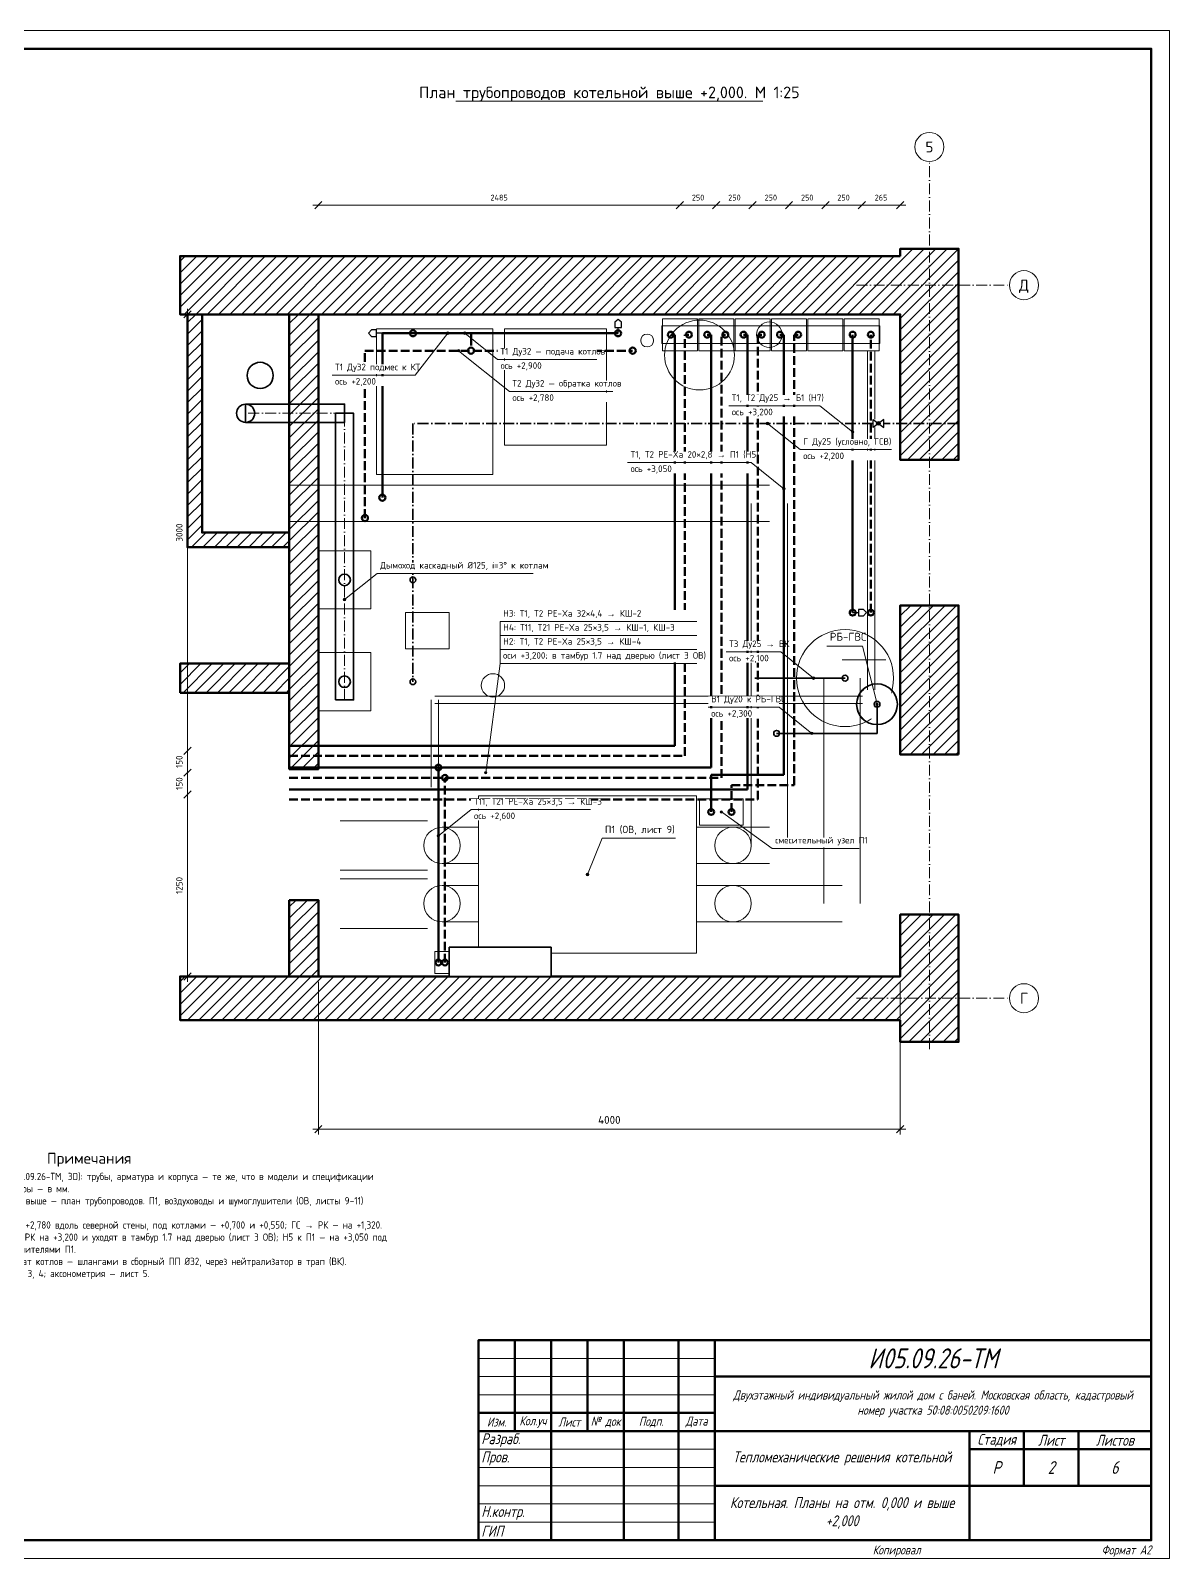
# Paper-space layout 'Лист' of a CAD drawing. Header units: millimetres. Extents: x 0 to 594, y 0 to 420.
# Drawn here: x 280.9 to 594, y 0 to 420 of the extents above; entities that cross this region are included whole.
import ezdxf
from ezdxf.enums import TextEntityAlignment as Align

# ---------------------------------------------------------------- set-up
doc = ezdxf.new("R2010")
doc.units = ezdxf.units.MM
doc.linetypes.add('ОВ_ШП', pattern=[460, 300, -80, 0, -80])
doc.linetypes.add('ОВ_ШТРИХ', pattern=[330, 240, -90])
for name, color, linetype, lineweight in [('Рамка', 7, 'Continuous', 50), ('Таблицы', 7, 'Continuous', 18), ('Текст', 7, 'Continuous', 18), ('ТМ_арматура', 7, 'Continuous', 25), ('ТМ_В1', 150, 'Continuous', 35), ('ТМ_Г', 42, 'Continuous', 35), ('ТМ_Д', 8, 'Continuous', 35), ('ТМ_марки', 7, 'Continuous', 18), ('ТМ_оборуд', 7, 'Continuous', 35), ('ТМ_оборуд_тонк', 8, 'Continuous', 18), ('ТМ_ОВ', 8, 'Continuous', 13), ('ТМ_оси', 7, 'Continuous', 13), ('ТМ_размеры', 7, 'Continuous', 13), ('ТМ_стены', 7, 'Continuous', 50), ('ТМ_Т1', 1, 'Continuous', 50), ('ТМ_Т11', 30, 'Continuous', 50), ('ТМ_Т2', 5, 'Continuous', 50), ('ТМ_Т21', 4, 'Continuous', 50), ('ТМ_Т3', 3, 'Continuous', 35), ('ТМ_штрих', 8, 'Continuous', 13), ('Тонкие', 8, 'Continuous', 13)]:
    doc.layers.add(name, color=color, linetype=linetype, lineweight=lineweight)
doc.styles.add('GOST', font='isocpeur.ttf', dxfattribs={"width": 0.9})
doc.styles.add('GOST_I', font='isocpeur.ttf', dxfattribs={"width": 0.8})

psp = doc.layouts.new('Лист')

# ---------------------------------------------------------------- hatches: boundary and pattern name
at = {"layer": 'ТМ_марки'}
h = psp.add_hatch(color=7, dxfattribs=at)
edge = h.paths.add_edge_path()
edge.add_arc((395.6, 336.8), 0.35, 0, 360)
h = psp.add_hatch(color=7, dxfattribs=at)
edge = h.paths.add_edge_path()
edge.add_arc((400.28, 336.8), 0.35, 0, 360)
h = psp.add_hatch(color=7, dxfattribs=at)
edge = h.paths.add_edge_path()
edge.add_arc((398.56, 332), 0.35, 0, 360)
h = psp.add_hatch(color=7, dxfattribs=at)
edge = h.paths.add_edge_path()
edge.add_arc((506.9, 309.66), 0.35, 0, 360)
h = psp.add_hatch(color=7, dxfattribs=at)
edge = h.paths.add_edge_path()
edge.add_arc((488, 294.05), 0.35, 0, 360)
h = psp.add_hatch(color=7, dxfattribs=at)
edge = h.paths.add_edge_path()
edge.add_arc((367.2, 263.58), 0.35, 0, 360)
h = psp.add_hatch(color=7, dxfattribs=at)
edge = h.paths.add_edge_path()
edge.add_arc((496.12, 242), 0.35, 0, 360)
h = psp.add_hatch(color=7, dxfattribs=at)
edge = h.paths.add_edge_path()
edge.add_arc((495.66, 226.8), 0.35, 0, 360)
h = psp.add_hatch(color=7, dxfattribs=at)
edge = h.paths.add_edge_path()
edge.add_arc((406, 216), 0.35, 0, 360)
h = psp.add_hatch(color=7, dxfattribs=at)
edge = h.paths.add_edge_path()
edge.add_arc((470.8, 205.2), 0.35, 0, 360)
h = psp.add_hatch(color=7, dxfattribs=at)
edge = h.paths.add_edge_path()
edge.add_arc((393, 198.64), 0.35, 0, 360)
h = psp.add_hatch(color=7, dxfattribs=at)
edge = h.paths.add_edge_path()
edge.add_arc((434, 188), 0.35, 0, 360)
at = {"layer": 'ТМ_штрих'}
h = psp.add_hatch(dxfattribs=at)
h.set_pattern_fill('ANSI31', scale=0.7)
h.paths.add_polyline_path([(520.008, 357.984), (520.008, 360), (536.008, 360), (536.008, 357.984), (536.008, 301.984), (520.008, 301.984), (520.008, 338.016), (520.008, 341.984), (469.528, 341.984), (322, 341.984), (322, 357.984)])
h = psp.add_hatch(dxfattribs=at)
h.set_pattern_fill('ANSI31', scale=0.7)
h.paths.add_polyline_path([(328.008, 341.984), (328.008, 281.984), (352.008, 281.984), (352.008, 277.984), (328.008, 277.984), (324.808, 277.984), (324.008, 277.984), (324.008, 341.984)])
h = psp.add_hatch(dxfattribs=at)
h.set_pattern_fill('ANSI31', scale=0.7)
h.paths.add_polyline_path([(360.008, 341.984), (360.008, 216.984), (352.008, 216.984), (352.008, 237.984), (352.008, 341.984)])
h = psp.add_hatch(dxfattribs=at)
h.set_pattern_fill('ANSI31', scale=0.7)
h.paths.add_polyline_path([(536.008, 220.984), (520.008, 220.984), (520.008, 261.984), (536.008, 261.984)])
h = psp.add_hatch(dxfattribs=at)
h.set_pattern_fill('ANSI31', scale=0.7)
h.paths.add_polyline_path([(322, 237.984), (322, 245.984), (352.008, 245.984), (352.008, 237.984), (324.808, 237.984)])
h = psp.add_hatch(dxfattribs=at)
h.set_pattern_fill('ANSI31', scale=0.7)
h.paths.add_polyline_path([(352.008, 180.984), (360.008, 180.984), (360.008, 159.984), (354, 159.984), (352.008, 159.984)])
h = psp.add_hatch(dxfattribs=at)
h.set_pattern_fill('ANSI31', scale=0.7)
h.paths.add_polyline_path([(520.008, 147.984), (469.528, 147.984), (322, 147.984), (322, 159.984), (520.008, 159.984), (520.008, 176.984), (536.008, 176.984), (536.008, 142), (520.008, 142)])

# ---------------------------------------------------------------- linework, layer by layer
at = {"layer": 'Рамка', "lineweight": 50}
for points in [[(20, 5), (589, 5), (589, 415), (20, 415)], [(404, 5), (589, 5), (589, 60), (404, 60)]]:
    psp.add_lwpolyline(points, close=True, dxfattribs=at)
at = {"layer": 'Таблицы', "lineweight": 18}
for p, q in [((397.76, 400.6), (482.24, 400.6)), ((404, 55), (469, 55)), ((404, 50), (469, 50)), ((404, 45), (469, 45)), ((404, 30), (469, 30)), ((404, 25), (469, 25)), ((404, 20), (469, 20)), ((404, 15), (469, 15)), ((404, 10), (469, 10))]:
    psp.add_line(p, q, dxfattribs=at)
at = {"layer": 'Таблицы', "lineweight": 50}
for p, q in [((414, 35), (414, 60)), ((424, 5), (424, 60)), ((434, 35), (434, 60)), ((444, 5), (444, 60)), ((459, 5), (459, 60)), ((469, 5), (469, 60)), ((469, 50), (589, 50)), ((404, 40), (469, 40)), ((404, 35), (589, 35)), ((539, 5), (539, 35)), ((554, 20), (554, 35)), ((569, 20), (569, 35)), ((539, 30), (589, 30)), ((469, 20), (589, 20))]:
    psp.add_line(p, q, dxfattribs=at)
at = {"layer": 'ТМ_арматура'}
for points in [[(441.5, 338.4), (443.3, 338.4), (443.3, 339.8), (442.4, 340.6), (441.5, 339.8)], [(376, 335.9), (376, 337.7), (374.6, 337.7), (373.8, 336.8), (374.6, 335.9)], [(508.5, 260.9), (508.5, 259.1), (509.9, 259.1), (510.7, 260), (509.9, 260.9)]]:
    psp.add_lwpolyline(points, close=True, dxfattribs=at)
for points in [[(377.6, 336.8), (376, 336.8)], [(442.4, 336.8), (442.4, 338.4)], [(506.9, 260), (508.5, 260)]]:
    psp.add_lwpolyline(points, dxfattribs=at)
at = {"layer": 'ТМ_В1'}
psp.add_lwpolyline([(486, 226.8), (513.6, 226.8)], dxfattribs=at)
psp.add_circle((486, 226.8), 0.8, dxfattribs=at)
at = {"layer": 'ТМ_Г', "linetype": 'ОВ_ШП', "ltscale": 0.01}
for points in [[(536, 312), (386, 312)], [(386, 312), (386, 241)]]:
    psp.add_lwpolyline(points, dxfattribs=at)
at = {"layer": 'ТМ_Г'}
for centre in [(386, 269), (386, 241)]:
    psp.add_circle(centre, 0.8, dxfattribs=at)
at = {"layer": 'ТМ_Д'}
for points in [[(367.2, 312.3), (340, 312.3), (340, 317.3), (367.2, 317.3)], [(364.7, 236), (364.7, 314.8), (369.7, 314.8), (369.7, 236)]]:
    psp.add_lwpolyline(points, close=True, dxfattribs=at)
for centre, radius in [((344, 325.2), 3.6), ((340, 314.8), 2.5), ((367.2, 269), 1.6), ((367.2, 241), 1.6)]:
    psp.add_circle(centre, radius, dxfattribs=at)
at = {"layer": 'ТМ_марки'}
for points in [[(395.6, 336.8), (386.6, 325.28)], [(400.28, 336.8), (409.28, 329.6)], [(506.9, 309.66), (497.9, 316.86)], [(488, 294.05), (479, 301.25)], [(367.2, 263.58), (376.2, 270.78)], [(496.12, 242), (487.12, 249.2)], [(406, 216), (410, 246)], [(495.66, 226.8), (486.66, 234)], [(393, 198.64), (402, 205.84)], [(470.8, 205.2), (484.8, 195.2)], [(434, 188), (438, 198)]]:
    psp.add_lwpolyline(points, dxfattribs=at)
for centre in [(395.6, 336.8), (400.28, 336.8), (398.56, 332), (506.9, 309.66), (488, 294.05), (367.2, 263.58), (496.12, 242), (495.66, 226.8), (406, 216), (470.8, 205.2), (393, 198.64), (434, 188)]:
    psp.add_circle(centre, 0.35, dxfattribs=at)
at = {"layer": 'ТМ_оборуд_тонк'}
for points in [[(454.6, 332), (464.2, 332), (464.2, 340.8), (454.6, 340.8)], [(464.6, 332), (474.2, 332), (474.2, 340.8), (464.6, 340.8)], [(474.6, 332), (484.2, 332), (484.2, 340.8), (474.6, 340.8)], [(484.6, 332), (494.2, 332), (494.2, 340.8), (484.6, 340.8)], [(494.6, 332), (504.2, 332), (504.2, 340.8), (494.6, 340.8)], [(504.6, 332), (514.2, 332), (514.2, 340.8), (504.6, 340.8)], [(376, 298), (408, 298), (408, 338), (376, 338)], [(411.2, 306), (439.2, 306), (439.2, 338), (411.2, 338)], [(454.4, 334), (514.4, 334), (514.4, 338.8), (454.4, 338.8)], [(360, 261), (374.4, 261), (374.4, 277), (360, 277)], [(384, 250), (396, 250), (396, 260), (384, 260)], [(360, 233), (374.4, 233), (374.4, 249), (360, 249)], [(392, 160.8), (414, 160.8), (414, 166.8), (392, 166.8)]]:
    psp.add_lwpolyline(points, close=True, dxfattribs=at)
for centre, radius in [((464.8, 330.8), 9.6), ((450.4, 334.8), 1.76), ((484, 336.4), 3.5), ((504.8, 242), 13.34), ((408, 240), 3.2)]:
    psp.add_circle(centre, radius, dxfattribs=at)
at = {"layer": 'ТМ_ОВ'}
for points in [[(511, 332), (511, 236)], [(513, 332), (513, 236)], [(484, 295), (352, 295)], [(479, 196), (479, 290)], [(489, 196), (489, 290)], [(484, 285), (352, 285)], [(516, 247), (504, 247)], [(499, 242), (499, 180)], [(509, 242), (509, 180)], [(391, 236), (391, 212)], [(512, 237), (392, 237)], [(393, 236), (393, 212)], [(516, 237), (504, 237)], [(512, 235), (392, 235)], [(366, 202.8), (390, 202.8)], [(404, 201), (394, 201)], [(464, 201), (474, 201)], [(474, 201), (484, 201)], [(366, 189.2), (390, 189.2)], [(404, 191), (394, 191)], [(464, 191), (474, 191)], [(474, 191), (484, 191)], [(366, 186.8), (390, 186.8)], [(394, 185), (404, 185)], [(474, 185), (464, 185)], [(504, 185), (474, 185)], [(366, 173.2), (390, 173.2)], [(394, 175), (404, 175)], [(474, 175), (464, 175)], [(504, 175), (474, 175)]]:
    psp.add_lwpolyline(points, dxfattribs=at)
for points in [[(404, 166.4), (464, 166.4), (464, 209.6), (404, 209.6)], [(464.8, 201.6), (476.8, 201.6), (476.8, 208.8), (464.8, 208.8)]]:
    psp.add_lwpolyline(points, close=True, dxfattribs=at)
for centre in [(394, 196), (474, 196), (394, 180), (474, 180)]:
    psp.add_circle(centre, 5, dxfattribs=at)
at = {"layer": 'ТМ_оси', "linetype": 'ОВ_ШП', "ltscale": 0.01}
for points in [[(528, 140), (528, 384)], [(508, 350), (550, 350)], [(508, 154), (550, 154)]]:
    psp.add_lwpolyline(points, dxfattribs=at)
at = {"layer": 'ТМ_оси', "linetype": 'ОВ_ШП', "lineweight": 13, "ltscale": 0.01}
for points in [[(367.2, 314.8), (340, 314.8)], [(367.2, 236), (367.2, 314.8)]]:
    psp.add_lwpolyline(points, dxfattribs=at)
at = {"layer": 'ТМ_оси'}
for centre in [(528, 388), (554, 350), (554, 154)]:
    psp.add_circle(centre, 4, dxfattribs=at)
at = {"layer": 'ТМ_размеры'}
for points in [[(358.5, 372), (460.9, 372)], [(457.9, 372), (470.9, 372)], [(467.9, 372), (480.9, 372)], [(477.9, 372), (490.9, 372)], [(487.9, 372), (500.9, 372)], [(497.9, 372), (510.9, 372)], [(507.9, 372), (521.5, 372)], [(324, 220.5), (324, 343.5)], [(324, 214.5), (324, 223.5)], [(324, 208.5), (324, 217.5)], [(324, 158.5), (324, 211.5)], [(360, 158.5), (360, 116.5)], [(520, 158.5), (520, 116.5)], [(358.5, 118), (521.5, 118)]]:
    psp.add_lwpolyline(points, dxfattribs=at)
at = {"layer": 'ТМ_размеры', "lineweight": 35}
for points in [[(359, 371), (361, 373)], [(458.4, 371), (460.4, 373)], [(458.4, 371), (460.4, 373)], [(468.4, 371), (470.4, 373)], [(468.4, 371), (470.4, 373)], [(478.4, 371), (480.4, 373)], [(478.4, 371), (480.4, 373)], [(488.4, 371), (490.4, 373)], [(488.4, 371), (490.4, 373)], [(498.4, 371), (500.4, 373)], [(498.4, 371), (500.4, 373)], [(508.4, 371), (510.4, 373)], [(508.4, 371), (510.4, 373)], [(519, 371), (521, 373)], [(323, 341), (325, 343)], [(323, 221), (325, 223)], [(323, 221), (325, 223)], [(323, 215), (325, 217)], [(323, 215), (325, 217)], [(323, 209), (325, 211)], [(323, 209), (325, 211)], [(323, 159), (325, 161)], [(359, 117), (361, 119)], [(519, 117), (521, 119)]]:
    psp.add_lwpolyline(points, dxfattribs=at)
at = {"layer": 'ТМ_стены'}
for points in [[(520.008, 357.984), (520.008, 360), (536.008, 360), (536.008, 357.984), (536.008, 301.984), (520.008, 301.984), (520.008, 338.016), (520.008, 341.984), (469.528, 341.984), (322, 341.984), (322, 357.984)], [(328.008, 341.984), (328.008, 281.984), (352.008, 281.984), (352.008, 277.984), (328.008, 277.984), (324.808, 277.984), (324.008, 277.984), (324.008, 341.984)], [(360.008, 341.984), (360.008, 216.984), (352.008, 216.984), (352.008, 237.984), (352.008, 341.984)], [(536.008, 220.984), (520.008, 220.984), (520.008, 261.984), (536.008, 261.984)], [(322, 237.984), (322, 245.984), (352.008, 245.984), (352.008, 237.984), (324.808, 237.984)], [(352.008, 180.984), (360.008, 180.984), (360.008, 159.984), (354, 159.984), (352.008, 159.984)], [(520.008, 147.984), (469.528, 147.984), (322, 147.984), (322, 159.984), (520.008, 159.984), (520.008, 176.984), (536.008, 176.984), (536.008, 142), (520.008, 142)]]:
    psp.add_lwpolyline(points, close=True, dxfattribs=at)
at = {"layer": 'ТМ_Т1'}
for points in [[(377.6, 291.6), (377.6, 336.8)], [(377.6, 336.8), (442.4, 336.8)], [(386, 336.8), (402, 336.8)], [(402, 336.8), (402, 333.4)], [(456.9, 336.4), (458, 336.4)], [(458, 336.4), (458, 223.4)], [(476.9, 336.4), (478, 336.4)], [(478, 336.4), (478, 211.4)], [(486.9, 336.4), (488, 336.4)], [(488, 336.4), (488, 215.4)], [(506.9, 336.4), (506.9, 260)], [(458, 223.4), (352, 223.4)], [(488, 215.4), (468, 215.4)], [(468, 215.4), (468, 205.2)], [(478, 211.4), (352, 211.4)]]:
    psp.add_lwpolyline(points, dxfattribs=at)
for centre, radius in [((386, 336.8), 0.846), ((442.4, 336.8), 0.846), ((456.9, 336.4), 0.8), ((476.9, 336.4), 0.8), ((486.9, 336.4), 0.8), ((506.9, 336.4), 0.8), ((377.6, 291.6), 0.846), ((506.9, 260), 0.8), ((468, 205.2), 0.8)]:
    psp.add_circle(centre, radius, dxfattribs=at)
at = {"layer": 'ТМ_Т11'}
for points in [[(466.9, 336.4), (468, 336.4)], [(468, 336.4), (468, 217.4)], [(468, 217.4), (352, 217.4)], [(393, 217.4), (393, 163.8)]]:
    psp.add_lwpolyline(points, dxfattribs=at)
for centre in [(466.9, 336.4), (393, 217.4), (393, 163.8)]:
    psp.add_circle(centre, 0.8, dxfattribs=at)
at = {"layer": 'ТМ_Т2', "linetype": 'ОВ_ШТРИХ', "ltscale": 0.01}
for points in [[(460.8, 220.6), (460.8, 336.4)], [(460.8, 336.4), (461.9, 336.4)], [(480.8, 208.6), (480.8, 336.4)], [(480.8, 336.4), (481.9, 336.4)], [(490.8, 212.6), (490.8, 336.4)], [(490.8, 336.4), (491.9, 336.4)], [(511.9, 260), (511.9, 336.4)], [(372.8, 286), (372.8, 332)], [(372.8, 332), (446.4, 332)], [(352, 220.6), (460.8, 220.6)], [(473.6, 205.2), (473.6, 212.6)], [(473.6, 212.6), (490.8, 212.6)], [(352, 208.6), (480.8, 208.6)]]:
    psp.add_lwpolyline(points, dxfattribs=at)
at = {"layer": 'ТМ_Т2'}
for centre, radius in [((461.9, 336.4), 0.8), ((481.9, 336.4), 0.8), ((491.9, 336.4), 0.8), ((511.9, 336.4), 0.8), ((402, 332), 0.846), ((446.4, 332), 0.846), ((372.8, 286), 0.846), ((511.9, 260), 0.8), ((473.6, 205.2), 0.8)]:
    psp.add_circle(centre, radius, dxfattribs=at)
at = {"layer": 'ТМ_Т21', "linetype": 'ОВ_ШТРИХ', "ltscale": 0.01}
for points in [[(470.8, 214.6), (470.8, 336.4)], [(470.8, 336.4), (471.9, 336.4)], [(352, 214.6), (470.8, 214.6)]]:
    psp.add_lwpolyline(points, dxfattribs=at)
at = {"layer": 'ТМ_Т21'}
for centre in [(471.9, 336.4), (394.8, 214.6)]:
    psp.add_circle(centre, 0.8, dxfattribs=at)
at = {"layer": 'ТМ_Т3'}
psp.add_lwpolyline([(504.8, 242), (480, 242)], dxfattribs=at)
psp.add_circle((504.8, 242), 0.8, dxfattribs=at)
at = {"layer": 'Тонкие'}
psp.add_lwpolyline([(0, 0), (594, 0), (594, 420), (0, 420)], close=True, dxfattribs=at)

# ---------------------------------------------------------------- texts
at = {"layer": 'Текст', "style": 'GOST'}
for s, height, p in [('План трубопроводов котельной выше +2,000. М 1:25', 3.2, (440, 403)), ('Примечания', 3, (297, 110))]:
    psp.add_text(s, height=height, dxfattribs=at).set_placement(p, align=Align.MIDDLE_CENTER)
at = {"layer": 'Текст'}
for s, insert, char_height, width, attachment_point, style in [('1. Планы получены проекцией 3D-модели котельной (И05.09.26-ТМ, 3D): трубы, арматура и корпуса — те же, что в модели и спецификации ТМ.СО. Отметки — оси труб от чистого пола ±0,000; размеры — в мм.\\P2. План на отм. 0,000 — оборудование и трубы до +2,000; выше — план трубопроводов. П1, воздуховоды и шумоглушители (ОВ, листы 9–11) показаны тонкой линией для увязки.\\P3. Котловой контур: подача Т1 на +2,900 и обратка Т2 на +2,780 вдоль северной стены, под котлами — +0,700 и +0,550; ГС → РК — на +1,320.\\P4. Магистрали групп Н3, Н4, Н2 (PE-Xa) поднимаются от РК на +3,200 и уходят в тамбур 1.7 над дверью (лист 3 ОВ); Н5 к П1 — на +3,050 под ними; отвод Н4 → КШ-3 — опуск на +2,600 под шумоглушителями П1.\\P5. Газопровод показан условно — по проекту ГСВ. Конденсат котлов — шлангами в сборный ПП Ø32, через нейтрализатор в трап (ВК).\\P6. Принципиальная схема — лист 8 ОВ; разрезы — листы 3, 4; аксонометрия — лист 5.', (212, 106), 2, 170, 1, 'GOST'), ('{\\W0.8;\\Q15;Двухэтажный индивидуальный жилой дом с баней. Московская область, кадастровый номер участка 50:08:0050209:1600}', (529, 42.5), 2.5, 116, 5, 'GOST_I'), ('{\\W0.8;\\Q15;Тепломеханические решения котельной}', (504, 27.5), 3, 66, 5, 'GOST_I'), ('{\\W0.8;\\Q15;Котельная. Планы на отм. 0,000 и выше +2,000}', (504, 12.5), 3, 66, 5, 'GOST_I')]:
    psp.add_mtext(s, dxfattribs=dict(at, insert=insert, char_height=char_height, width=width, attachment_point=attachment_point, style=style))
at = {"layer": 'Текст', "style": 'GOST_I'}
for s, insert, char_height, attachment_point in [('{\\W0.8;\\Q15;И05.09.26-ТМ}', (529, 55), 5.5, 5), ('{\\W0.8;\\Q15;Изм.}', (409, 37.5), 2.5, 5), ('{\\W0.8;\\Q15;Кол.уч}', (419, 37.5), 2.5, 5), ('{\\W0.8;\\Q15;Лист}', (429, 37.5), 2.5, 5), ('{\\W0.8;\\Q15;№ док}', (439, 37.5), 2.5, 5), ('{\\W0.8;\\Q15;Подп.}', (451.5, 37.5), 2.5, 5), ('{\\W0.8;\\Q15;Дата}', (464, 37.5), 2.5, 5), ('{\\W0.8;\\Q15;Разраб.}', (404.8, 32.5), 3, 4), ('{\\W0.8;\\Q15;Стадия}', (546.5, 32.5), 3, 5), ('{\\W0.8;\\Q15;Лист}', (561.5, 32.5), 3, 5), ('{\\W0.8;\\Q15;Листов}', (579, 32.5), 3, 5), ('{\\W0.8;\\Q15;Пров.}', (404.8, 27.5), 3, 4), ('{\\W0.8;\\Q15;}', (424.8, 32.5), 3, 4), ('{\\W0.8;\\Q15;}', (459.6, 32.5), 3, 4), ('{\\W0.8;\\Q15;}', (424.8, 27.5), 3, 4), ('{\\W0.8;\\Q15;}', (459.6, 27.5), 3, 4), ('{\\W0.8;\\Q15;Р}', (546.5, 25), 3.5, 5), ('{\\W0.8;\\Q15;2}', (561.5, 25), 3.5, 5), ('{\\W0.8;\\Q15;6}', (579, 25), 3.5, 5), ('{\\W0.8;\\Q15;Н.контр.}', (404.8, 12.5), 3, 4), ('{\\W0.8;\\Q15;ГИП}', (404.8, 7.5), 3, 4), ('{\\W0.8;\\Q15;}', (424.8, 12.5), 3, 4), ('{\\W0.8;\\Q15;}', (459.6, 12.5), 3, 4), ('{\\W0.8;\\Q15;}', (424.8, 7.5), 3, 4), ('{\\W0.8;\\Q15;}', (459.6, 7.5), 3, 4), ('{\\W0.8;\\Q15;Копировал}', (519, 2), 2.5, 5), ('{\\W0.8;\\Q15;Формат А2}', (589, 2), 2.5, 6)]:
    psp.add_mtext(s, dxfattribs=dict(at, insert=insert, char_height=char_height, attachment_point=attachment_point))
at = {"layer": 'ТМ_оси', "style": 'GOST'}
for s, p in [('5', (528, 388)), ('Д', (554, 350)), ('Г', (554, 154))]:
    psp.add_text(s, height=3, dxfattribs=at).set_placement(p, align=Align.MIDDLE_CENTER)
at = {"layer": 'ТМ_размеры', "style": 'GOST'}
for s, height, p in [('2485', 1.6, (409.7, 372.8)), ('250', 1.6, (464.4, 372.8)), ('250', 1.6, (474.4, 372.8)), ('250', 1.6, (484.4, 372.8)), ('250', 1.6, (494.4, 372.8)), ('250', 1.6, (504.4, 372.8)), ('265', 1.6, (514.7, 372.8)), ('4000', 2.2, (440, 118.8))]:
    psp.add_text(s, height=height, dxfattribs=at).set_placement(p, align=Align.BOTTOM_CENTER)
for s, p in [('3000', (323.2, 282)), ('150', (323.2, 219)), ('150', (323.2, 213)), ('1250', (323.2, 185))]:
    psp.add_text(s, height=1.8, rotation=90, dxfattribs=at).set_placement(p, align=Align.BOTTOM_CENTER)

# ---------------------------------------------------------------- next in the draw order: wipeouts: each hides what was drawn before it
for points in [[(409.28, 329.9), (436.548, 329.9), (436.548, 332.55), (409.28, 332.55)], [(363.796, 325.58), (386.6, 325.58), (386.6, 328.23), (363.796, 328.23)], [(472.864, 317.16), (497.9, 317.16), (497.9, 319.81), (472.864, 319.81)], [(512.5, 310.9), (515.5, 310.9), (515.5, 313.1), (512.5, 313.1)], [(445.036, 301.55), (479, 301.55), (479, 304.2), (445.036, 304.2)], [(376.2, 271.08), (419.092, 271.08), (419.092, 273.73), (376.2, 273.73)], [(410, 246.3), (464.052, 246.3), (464.052, 260.7), (410, 260.7)], [(472.128, 249.5), (487.12, 249.5), (487.12, 252.15), (472.128, 252.15)], [(467.204, 234.3), (486.66, 234.3), (486.66, 236.95), (467.204, 236.95)], [(509.68, 230.88), (517.52, 230.88), (517.52, 238.72), (509.68, 238.72)], [(402, 206.14), (434.848, 206.14), (434.848, 208.79), (402, 208.79)], [(438, 198.3), (458.2, 198.3), (458.2, 201.2), (438, 201.2)], [(484.8, 195.5), (508.72, 195.5), (508.72, 198.15), (484.8, 198.15)], [(396, 160), (424, 160), (424, 168), (396, 168)]]:
    psp.add_wipeout(points)

# ---------------------------------------------------------------- next in the draw order: hatches: boundary and pattern name
at = {"layer": 'ТМ_арматура'}
h = psp.add_hatch(color=7, dxfattribs=at)
edge = h.paths.add_edge_path()
edge.add_arc((514, 312), 0.5, 0, 360)
at = {"layer": 'ТМ_марки'}
h = psp.add_hatch(color=7, dxfattribs=at)
edge = h.paths.add_edge_path()
edge.add_arc((513.6, 234.8), 0.35, 0, 360)

# ---------------------------------------------------------------- next in the draw order: linework, layer by layer
at = {"layer": 'ТМ_арматура'}
for points in [[(514, 312), (512.5, 310.9), (512.5, 313.1)], [(514, 312), (515.5, 310.9), (515.5, 313.1)]]:
    psp.add_lwpolyline(points, close=True, dxfattribs=at)
psp.add_circle((514, 312), 0.5, dxfattribs=at)
at = {"layer": 'ТМ_В1'}
psp.add_lwpolyline([(513.6, 226.8), (513.6, 234.8)], dxfattribs=at)
psp.add_circle((513.6, 234.8), 0.8, dxfattribs=at)
at = {"layer": 'ТМ_марки'}
for points in [[(376.2, 270.78), (419.092, 270.78)], [(410, 246), (410, 257.55)], [(410, 257.55), (464.052, 257.55)], [(410, 253.7), (464.052, 253.7)], [(410, 249.85), (464.052, 249.85)], [(513.6, 234.8), (509.6, 250.8)], [(410, 246), (464.052, 246)], [(438, 198), (458.2, 198)], [(484.8, 195.2), (508.72, 195.2)]]:
    psp.add_lwpolyline(points, dxfattribs=at)
psp.add_circle((513.6, 234.8), 0.35, dxfattribs=at)
at = {"layer": 'ТМ_оборуд'}
psp.add_lwpolyline([(396, 160), (424, 160), (424, 168), (396, 168)], close=True, dxfattribs=at)
psp.add_circle((513.6, 234.8), 5.6, dxfattribs=at)
at = {"layer": 'ТМ_Т21', "linetype": 'ОВ_ШТРИХ', "ltscale": 0.01}
psp.add_lwpolyline([(394.8, 163.8), (394.8, 214.6)], dxfattribs=at)
at = {"layer": 'ТМ_Т21'}
psp.add_circle((394.8, 163.8), 0.8, dxfattribs=at)

# ---------------------------------------------------------------- next in the draw order: texts
at = {"layer": 'ТМ_марки', "style": 'GOST'}
for s, height, p in [('Дымоход каскадный Ø125, i=3° к котлам', 1.8, (377, 271.58)), ('Н3: Т1, Т2 PE-Xa 32×4,4 → КШ-2', 1.8, (410.8, 258.35)), ('Н4: Т11, Т21 PE-Xa 25×3,5 → КШ-1, КШ-3', 1.8, (410.8, 254.5)), ('Н2: Т1, Т2 PE-Xa 25×3,5 → КШ-4', 1.8, (410.8, 250.65)), ('оси +3,200; в тамбур 1.7 над дверью (лист 3 ОВ)', 1.8, (410.8, 246.8)), ('П1 (ОВ, лист 9)', 2, (438.8, 198.8)), ('смесительный узел П1', 1.8, (485.6, 196))]:
    psp.add_text(s, height=height, dxfattribs=at).set_placement(p, align=Align.BOTTOM_LEFT)

# ---------------------------------------------------------------- next in the draw order: wipeouts: each hides what was drawn before it
for points in [[(409.28, 326.65), (436.548, 326.65), (436.548, 329.3), (409.28, 329.3)], [(363.796, 322.33), (386.6, 322.33), (386.6, 324.98), (363.796, 324.98)], [(472.864, 313.91), (497.9, 313.91), (497.9, 316.56), (472.864, 316.56)], [(445.036, 298.3), (479, 298.3), (479, 300.95), (445.036, 300.95)], [(472.128, 246.25), (487.12, 246.25), (487.12, 248.9), (472.128, 248.9)], [(467.204, 231.05), (486.66, 231.05), (486.66, 233.7), (467.204, 233.7)], [(402, 202.89), (434.848, 202.89), (434.848, 205.54), (402, 205.54)]]:
    psp.add_wipeout(points)

# ---------------------------------------------------------------- next in the draw order: hatches: boundary and pattern name
at = {"layer": 'ТМ_марки'}
h = psp.add_hatch(color=7, dxfattribs=at)
edge = h.paths.add_edge_path()
edge.add_arc((483.5, 312), 0.35, 0, 360)

# ---------------------------------------------------------------- next in the draw order: linework, layer by layer
for points in [[(398.56, 332), (412.56, 320.8)], [(409.28, 329.6), (436.548, 329.6)], [(363.796, 325.28), (386.6, 325.28)], [(472.864, 316.86), (497.9, 316.86)], [(483.5, 312), (492.5, 304.8)], [(445.036, 301.25), (479, 301.25)], [(472.128, 249.2), (487.12, 249.2)], [(467.204, 234), (486.66, 234)], [(402, 205.84), (434.848, 205.84)]]:
    psp.add_lwpolyline(points, dxfattribs=at)
psp.add_circle((483.5, 312), 0.35, dxfattribs=at)

# ---------------------------------------------------------------- next in the draw order: texts
at = {"layer": 'ТМ_марки', "style": 'GOST'}
for s, p in [('Т1 Ду32 — подача котлов', (410.08, 330.4)), ('Т1 Ду32 подмес к КТ', (364.596, 326.08)), ('Т1, Т2 Ду25 → Б1 (Н7)', (473.664, 317.66)), ('Т1, Т2 PE-Xa 20×2,8 → П1 (Н5)', (445.836, 302.05)), ('Т3 Ду25 → ВК', (472.928, 250)), ('В1 Ду20 к РБ-ГВС', (468.004, 234.8)), ('Т11, Т21 PE-Xa 25×3,5 → КШ-3', (402.8, 206.64))]:
    psp.add_text(s, height=1.8, dxfattribs=at).set_placement(p, align=Align.BOTTOM_LEFT)
for s, p in [('ось +2,900', (410.08, 328.8)), ('ось +2,200', (364.596, 324.48)), ('ось +3,200', (473.664, 316.06)), ('ось +3,050', (445.836, 300.45)), ('ось +2,100', (472.928, 248.4)), ('ось +2,300', (468.004, 233.2)), ('ось +2,600', (402.8, 205.04))]:
    psp.add_text(s, height=1.8, dxfattribs=at).set_placement(p, align=Align.TOP_LEFT)

# ---------------------------------------------------------------- next in the draw order: wipeouts: each hides what was drawn before it
psp.add_wipeout([(499.816, 251.1), (509.6, 251.1), (509.6, 254.25), (499.816, 254.25)])

# ---------------------------------------------------------------- next in the draw order: linework, layer by layer
at = {"layer": 'ТМ_марки'}
psp.add_lwpolyline([(499.816, 250.8), (509.6, 250.8)], dxfattribs=at)

# ---------------------------------------------------------------- next in the draw order: texts
at = {"layer": 'ТМ_марки', "style": 'GOST'}
psp.add_text('РБ-ГВС', height=2.2, dxfattribs=at).set_placement((500.616, 251.6), align=Align.BOTTOM_LEFT)

# ---------------------------------------------------------------- next in the draw order: wipeouts: each hides what was drawn before it
for points in [[(412.56, 321.1), (440.944, 321.1), (440.944, 323.75), (412.56, 323.75)], [(492.5, 305.1), (517.536, 305.1), (517.536, 307.75), (492.5, 307.75)]]:
    psp.add_wipeout(points)

# ---------------------------------------------------------------- next in the draw order: wipeouts: each hides what was drawn before it
for points in [[(412.56, 317.85), (440.944, 317.85), (440.944, 320.5), (412.56, 320.5)], [(492.5, 301.85), (517.536, 301.85), (517.536, 304.5), (492.5, 304.5)]]:
    psp.add_wipeout(points)

# ---------------------------------------------------------------- next in the draw order: linework, layer by layer
at = {"layer": 'ТМ_марки'}
for points in [[(412.56, 320.8), (440.944, 320.8)], [(492.5, 304.8), (517.536, 304.8)]]:
    psp.add_lwpolyline(points, dxfattribs=at)

# ---------------------------------------------------------------- next in the draw order: texts
at = {"layer": 'ТМ_марки', "style": 'GOST'}
for s, p in [('Т2 Ду32 — обратка котлов', (413.36, 321.6)), ('Г Ду25 (условно, ГСВ)', (493.3, 305.6))]:
    psp.add_text(s, height=1.8, dxfattribs=at).set_placement(p, align=Align.BOTTOM_LEFT)
for s, p in [('ось +2,780', (413.36, 320)), ('ось +2,200', (493.3, 304))]:
    psp.add_text(s, height=1.8, dxfattribs=at).set_placement(p, align=Align.TOP_LEFT)

doc.saveas('drawing.dxf')
